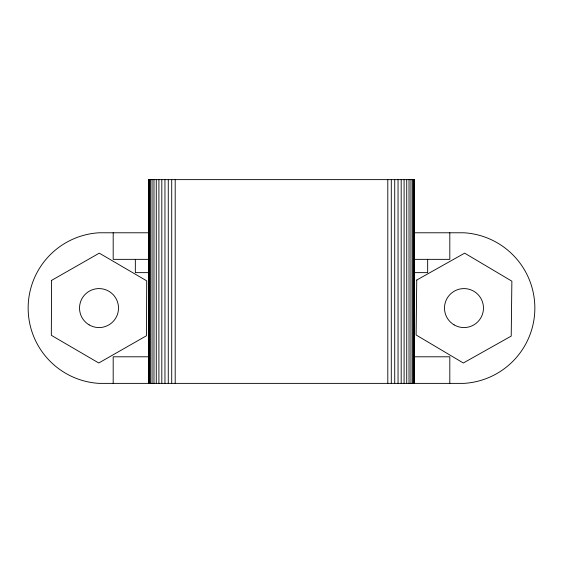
<?xml version="1.0" encoding="UTF-8"?>
<svg xmlns="http://www.w3.org/2000/svg" width="563" height="563" viewBox="0 0 563 563"><rect width="100%" height="100%" fill="white"/><g stroke="black" fill="none" stroke-linecap="round" stroke-linejoin="round"><path stroke-width="0.84" d="M148.625 232.779L99.018 232.779A75.435 75.435 0 0 0 28.15 308.074A75.435 75.435 0 0 0 99.018 383.375L463.982 383.375A75.435 75.435 0 0 0 534.85 308.074A75.435 75.435 0 0 0 463.982 232.779L414.375 232.779M148.625 259.353L113.191 259.353L113.191 232.779M414.375 259.353L449.809 259.353L449.809 232.779M148.625 272.64L135.338 272.64L135.338 259.353M414.375 272.64L427.662 272.64L427.662 259.353M148.681 356.794L113.191 356.794L113.191 383.375M414.375 356.794L449.809 356.794L449.809 383.375M414.375 383.375L414.375 179.625L148.625 179.625L148.681 383.375M414.199 179.625L414.199 383.375M413.566 179.625L413.566 383.375M412.475 179.625L412.475 383.375M410.955 179.625L410.955 383.375M409.027 179.625L409.027 383.375M406.725 179.625L406.725 383.375M404.093 179.625L404.093 383.375M401.187 179.625L401.187 383.375M398.041 179.625L398.041 383.375M394.726 179.625L394.726 383.375M391.292 179.625L391.292 383.375M387.801 179.625L387.801 383.375M175.199 179.625L175.199 383.375M171.708 179.625L171.708 383.375M168.274 179.625L168.274 383.375M164.959 179.625L164.959 383.375M161.813 179.625L161.813 383.375M158.907 179.625L158.907 383.375M156.275 179.625L156.275 383.375M153.973 179.625L153.973 383.375M152.045 179.625L152.045 383.375M150.525 179.625L150.525 383.375M149.434 179.625L149.434 383.375M148.801 179.625L148.801 383.375M51.585 280.388L51.324 335.309L98.757 362.994L146.45 335.766L146.711 280.846L99.278 253.153L51.585 280.388M416.747 280.05L416.099 334.971L463.328 362.994L511.218 336.097L511.873 281.183L464.637 253.16L416.747 280.05M89.165 324.893A19.487 19.487 0 0 0 118.504 308.2A19.487 19.487 0 0 0 89.383 291.134A19.487 19.487 0 0 0 89.165 324.893M454.109 324.879A19.487 19.487 0 0 0 483.469 308.221A19.487 19.487 0 0 0 454.369 291.127A19.487 19.487 0 0 0 454.109 324.879"/></g></svg>
